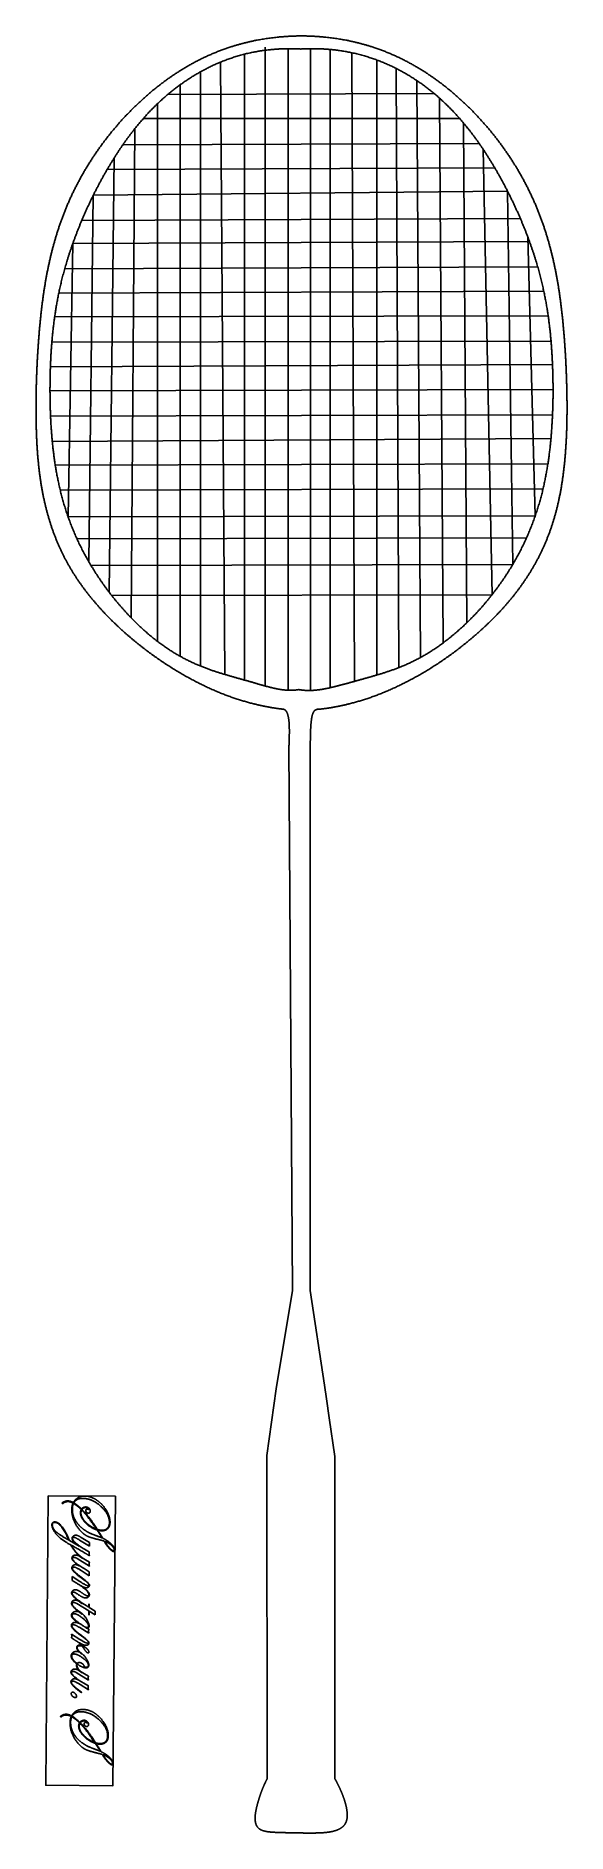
# Model space of a CAD drawing. Header units: millimetres. Extents: x 102 to 144, y -51 to 92.
import ezdxf

# ---------------------------------------------------------------- set-up
doc = ezdxf.new("R2010")
doc.units = ezdxf.units.MM
doc.layers.get('0').update_dxf_attribs({"linetype": 'CONTINUOUS'})

msp = doc.modelspace()

# ---------------------------------------------------------------- linework, layer by layer
for p, q in [((118.68, 40.32), (118.68, 90.05)), ((120.32, 90.62), (120.32, 39.85)), ((122.15, 39.51), (122.15, 90.51)), ((123.93, 39.49), (123.93, 90.48)), ((125.48, 90.42), (125.48, 39.71)), ((127.41, 40.22), (127.21, 90.16)), ((115.2, 88.66), (115.2, 41.42)), ((116.77, 89.42), (117.13, 40.76)), ((129.18, 89.59), (129.18, 40.72)), ((130.92, 41.31), (130.72, 88.91)), ((113.57, 87.61), (113.57, 42.21)), ((132.35, 87.96), (132.65, 42.12)), ((111.78, 86.11), (111.78, 43.39)), ((112.6, 86.86), (133.72, 86.93)), ((134.44, 43.27), (134.16, 86.56)), ((135.76, 84.93), (110.64, 84.93)), ((136.07, 84.57), (136.33, 44.88)), ((109.04, 82.86), (137.3, 82.96)), ((109.99, 84.14), (109.68, 45.27)), ((108.35, 81.82), (107.95, 47.28)), ((138.32, 47.09), (137.61, 82.51)), ((138.55, 81.01), (107.78, 80.89)), ((106.68, 78.84), (106.33, 49.72)), ((106.68, 78.84), (139.56, 79.16)), ((139.56, 79.16), (139.96, 49.5)), ((140.57, 76.99), (105.77, 76.84)), ((105.06, 75.02), (104.68, 53.28)), ((105.06, 75.02), (141.29, 75.17)), ((141.75, 53.36), (141.15, 75.56)), ((141.94, 73.16), (104.42, 73)), ((103.95, 71.07), (142.43, 71.23)), ((142.78, 69.25), (103.62, 69.18)), ((103.4, 67.18), (143, 67.25)), ((143.12, 65.38), (103.28, 65.22)), ((103.25, 63.31), (143.16, 63.41)), ((143.12, 61.38), (103.29, 61.28)), ((103.43, 59.27), (143, 59.52)), ((142.76, 57.49), (103.66, 57.4)), ((104.05, 55.42), (142.37, 55.52)), ((141.75, 53.36), (104.68, 53.28)), ((105.39, 51.53), (141.06, 51.62)), ((139.96, 49.5), (106.5, 49.41)), ((108.15, 47.03), (138.32, 47.09)), ((122.2, 35), (122.5, -8.18)), ((123.89, 34.48), (123.89, -8.18)), ((122.5, -8.18), (121.2, -16)), ((123.89, -8.18), (125.02, -15.72)), ((121.2, -16), (120.46, -21.29)), ((125.02, -15.72), (125.18, -16.79)), ((125.18, -16.79), (125.41, -18.31)), ((125.41, -18.31), (125.86, -21.37)), ((120.46, -21.29), (120.47, -47)), ((125.86, -21.37), (125.86, -47)), ((106.93, -27.15), (106.82, -26.98)), ((104.89, -28.4), (104.67, -28.28)), ((104.78, -28.02), (104.8, -28.06)), ((104.8, -28.06), (105.57, -28.5)), ((106.38, -28.51), (105.59, -28.02)), ((105.73, -27.81), (106.38, -28.2)), ((106.37, -30.08), (105.4, -29.48)), ((105.61, -29.32), (106.37, -29.78)), ((105.98, -28.74), (106.37, -28.97)), ((105, -30.92), (105.61, -31.31)), ((105.55, -30.07), (105.49, -30.02)), ((105.64, -30.91), (105.75, -30.99)), ((106.36, -30.85), (105.72, -30.44)), ((105.75, -30.99), (105.8, -31.03)), ((105.81, -31.04), (105.87, -31.09)), ((105.95, -30.29), (106.36, -30.54)), ((106.32, -33.64), (105.38, -33.07)), ((105.75, -33.88), (105.6, -33.77)), ((105.63, -32.92), (106.32, -33.34)), ((106.32, -33.34), (106.33, -33.09)), ((106.32, -33.96), (106.32, -33.64)), ((106.36, -33.98), (106.32, -33.96)), ((106.33, -33.09), (106.36, -33.12)), ((106.36, -33.12), (106.36, -33.37)), ((106.36, -33.37), (106.84, -33.66)), ((106.84, -33.95), (106.36, -33.66)), ((106.36, -33.66), (106.36, -33.98)), ((104.96, -35.5), (105.62, -35.91)), ((106.32, -35.42), (105.6, -34.97)), ((105.77, -35.61), (105.83, -35.66)), ((106.09, -34.98), (106.33, -35.11)), ((105.83, -36.48), (105.8, -36.45)), ((106.29, -39.14), (105.33, -38.54)), ((105.54, -38.38), (106.3, -38.84)), ((105.48, -39.13), (105.41, -39.08)), ((105.57, -39.97), (105.67, -40.05)), ((106.29, -39.91), (105.64, -39.5)), ((105.88, -39.36), (106.29, -39.6)), ((105.67, -40.05), (105.73, -40.09)), ((106.79, -44.1), (106.68, -43.94))]:
    msp.add_line(p, q)
msp.add_lwpolyline([(103.09, -24.5), (102.91, -47.5), (108.24, -47.54), (108.43, -24.54)], close=True)
for points, degree in [([(121.79, 38), (121.47, 38.03), (120.83, 38.12), (119.86, 38.3), (118.57, 38.62), (116.95, 39.18), (115.34, 39.9), (113.73, 40.76), (112.14, 41.75), (110.58, 42.88), (109.08, 44.13), (107.66, 45.49), (106.35, 46.98), (105.18, 48.58), (104.19, 50.33), (103.4, 52.22), (102.81, 54.24), (102.42, 56.39), (102.2, 58.64), (102.12, 60.96), (102.13, 63.3), (102.22, 65.64), (102.37, 67.96), (102.6, 70.24), (102.94, 72.47), (103.42, 74.66), (104.07, 76.8), (104.93, 78.88), (105.99, 80.89), (107.25, 82.81), (108.7, 84.62), (110.32, 86.29), (112.09, 87.79), (114.01, 89.09), (116.07, 90.14), (118.28, 90.92), (120.17, 91.31), (121.66, 91.46), (122.68, 91.5), (123.2, 91.5)], 5), ([(124.61, 38), (124.93, 38.03), (125.58, 38.12), (126.54, 38.3), (127.84, 38.62), (129.45, 39.18), (131.07, 39.9), (132.68, 40.76), (134.27, 41.75), (135.82, 42.88), (137.32, 44.13), (138.75, 45.49), (140.06, 46.98), (141.22, 48.58), (142.21, 50.33), (143.01, 52.22), (143.59, 54.24), (143.98, 56.39), (144.2, 58.64), (144.29, 60.96), (144.28, 63.3), (144.19, 65.64), (144.04, 67.96), (143.81, 70.24), (143.47, 72.47), (142.99, 74.66), (142.33, 76.8), (141.48, 78.88), (140.41, 80.89), (139.15, 82.81), (137.7, 84.62), (136.08, 86.29), (134.31, 87.79), (132.39, 89.09), (130.33, 90.14), (128.12, 90.92), (126.23, 91.31), (124.75, 91.46), (123.72, 91.5), (123.2, 91.5)], 5), ([(122.98, 39.56), (122.81, 39.53), (122.46, 39.49), (121.92, 39.49), (121.2, 39.61), (120.25, 39.86), (119.24, 40.16), (118.18, 40.46), (117.06, 40.77), (115.91, 41.13), (114.75, 41.59), (113.59, 42.16), (112.44, 42.87), (111.31, 43.72), (110.21, 44.7), (109.15, 45.8), (108.14, 46.99), (107.21, 48.27), (106.35, 49.62), (105.6, 51.02), (104.96, 52.46), (104.43, 53.94), (104.03, 55.42), (103.72, 56.91), (103.51, 58.39), (103.36, 59.85), (103.28, 61.29), (103.24, 62.69), (103.24, 64.07), (103.28, 65.44), (103.35, 66.79), (103.47, 68.14), (103.65, 69.51), (103.89, 70.91), (104.22, 72.36), (104.65, 73.86), (105.18, 75.41), (105.81, 77), (106.54, 78.6), (107.35, 80.17), (108.23, 81.68), (109.16, 83.09), (110.14, 84.37), (111.14, 85.52), (112.19, 86.54), (113.28, 87.44), (114.43, 88.23), (115.64, 88.93), (116.93, 89.52), (118.32, 90), (119.8, 90.33), (121.08, 90.47), (122.09, 90.5), (122.79, 90.48), (123.14, 90.46)], 5), ([(122.98, 39.56), (123.17, 39.53), (123.55, 39.48), (124.13, 39.47), (124.92, 39.57), (125.94, 39.81), (126.99, 40.1), (128.07, 40.4), (129.18, 40.71), (130.31, 41.06), (131.45, 41.5), (132.61, 42.06), (133.76, 42.75), (134.9, 43.59), (136.02, 44.55), (137.11, 45.63), (138.13, 46.82), (139.09, 48.09), (139.96, 49.43), (140.73, 50.84), (141.38, 52.29), (141.91, 53.77), (142.34, 55.26), (142.65, 56.76), (142.88, 58.25), (143.03, 59.71), (143.12, 61.16), (143.17, 62.57), (143.17, 63.96), (143.13, 65.33), (143.06, 66.69), (142.94, 68.05), (142.77, 69.42), (142.53, 70.83), (142.2, 72.28), (141.78, 73.79), (141.25, 75.35), (140.61, 76.95), (139.88, 78.55), (139.07, 80.13), (138.19, 81.65), (137.26, 83.06), (136.28, 84.36), (135.27, 85.51), (134.22, 86.54), (133.13, 87.44), (131.97, 88.24), (130.74, 88.94), (129.43, 89.53), (128.03, 90), (126.52, 90.34), (125.23, 90.48), (124.2, 90.5), (123.5, 90.48), (123.14, 90.46)], 5), ([(121.79, 38), (121.82, 37.99), (121.86, 37.97), (121.93, 37.92), (122.01, 37.83), (122.09, 37.67), (122.15, 37.45), (122.2, 37.16), (122.23, 36.83), (122.24, 36.44), (122.24, 36), (122.23, 35.62), (122.22, 35.32), (122.21, 35.11), (122.2, 35)], 5), ([(124.61, 38), (124.59, 38), (124.54, 38), (124.47, 38), (124.38, 37.98), (124.28, 37.93), (124.2, 37.85), (124.14, 37.74), (124.08, 37.61), (124.03, 37.44), (124, 37.24), (123.97, 37.02), (123.95, 36.77), (123.93, 36.51), (123.92, 36.23), (123.91, 35.95), (123.91, 35.68), (123.9, 35.42), (123.9, 35.18), (123.9, 34.97), (123.89, 34.78), (123.89, 34.65), (123.89, 34.56), (123.89, 34.51), (123.89, 34.48)], 5), ([(104.22, -25.09), (104.22, -25.03), (104.38, -24.97)], 2), ([(104.24, -25.12), (104.22, -25.12), (104.22, -25.09)], 2), ([(104.28, -25.1), (104.26, -25.12), (104.24, -25.12)], 2), ([(104.67, -24.96), (104.46, -24.96), (104.28, -25.1)], 2), ([(104.38, -24.97), (104.53, -24.9), (104.67, -24.91)], 2), ([(104.67, -24.91), (104.86, -24.91), (105.1, -25.04)], 2), ([(105.07, -25.08), (104.84, -24.96), (104.67, -24.96)], 2), ([(104.97, -25.57), (104.98, -25.29), (105.07, -25.08)], 2), ([(105.69, -27.31), (104.97, -26.53), (104.97, -25.57)], 2), ([(105.11, -25.11), (105.02, -25.31), (105.02, -25.57)], 2), ([(105.02, -25.57), (105.01, -26.04), (105.28, -26.48)], 2), ([(105.1, -25.04), (105.37, -24.52), (106.02, -24.52)], 2), ([(105.72, -25.59), (105.43, -25.31), (105.11, -25.11)], 2), ([(105.84, -24.71), (105.35, -24.7), (105.14, -25.06)], 2), ([(105.14, -25.06), (105.42, -25.23), (105.75, -25.55)], 2), ([(105.66, -25.84), (105.66, -25.73), (105.72, -25.59)], 2), ([(105.76, -25.62), (105.7, -25.73), (105.7, -25.85)], 2), ([(105.75, -25.55), (105.89, -25.39), (106.09, -25.39)], 2), ([(106.82, -26.98), (106.18, -26.04), (105.76, -25.62)], 2), ([(106.08, -25.44), (105.91, -25.43), (105.78, -25.59)], 2), ([(105.78, -25.59), (106.31, -26.09), (107, -27.17)], 2), ([(107.28, -25.34), (106.59, -24.71), (105.84, -24.71)], 2), ([(106.02, -24.52), (106.44, -24.53), (106.85, -24.78)], 2), ([(106.25, -25.48), (106.16, -25.44), (106.08, -25.44)], 2), ([(106.09, -25.39), (106.23, -25.39), (106.34, -25.49)], 2), ([(106.09, -25.67), (106.09, -25.55), (106.21, -25.55)], 2), ([(106.15, -25.82), (106.09, -25.75), (106.09, -25.67)], 2), ([(106.21, -25.55), (106.25, -25.55), (106.29, -25.57)], 2), ([(106.34, -25.57), (106.34, -25.53), (106.25, -25.48)], 2), ([(106.29, -25.57), (106.32, -25.58), (106.33, -25.58)], 2), ([(106.33, -25.58), (106.34, -25.58), (106.34, -25.57)], 2), ([(106.34, -25.49), (106.44, -25.58), (106.44, -25.71)], 2), ([(106.85, -24.78), (107.27, -25.03), (107.6, -25.48)], 2), ([(107.96, -26.64), (107.97, -25.97), (107.28, -25.34)], 2), ([(107.6, -25.48), (108.01, -26.06), (108.01, -26.62)], 2), ([(103.4, -26.81), (103.4, -26.71), (103.46, -26.64)], 2), ([(103.72, -27.52), (103.39, -27.11), (103.4, -26.81)], 2), ([(103.62, -26.61), (103.43, -26.61), (103.43, -26.82)], 2), ([(103.43, -26.82), (103.43, -27.08), (103.71, -27.34)], 2), ([(103.46, -26.64), (103.53, -26.58), (103.62, -26.58)], 2), ([(103.62, -26.58), (104.12, -26.58), (104.65, -27.73)], 2), ([(104.62, -27.75), (104.06, -26.61), (103.62, -26.61)], 2), ([(105.28, -26.48), (105.54, -26.91), (106, -27.23)], 2), ([(106.05, -26.63), (105.66, -26.22), (105.66, -25.84)], 2), ([(105.7, -25.85), (105.7, -26.19), (106.06, -26.58)], 2), ([(106.97, -27.21), (106.44, -27.05), (106.05, -26.63)], 2), ([(106.06, -26.58), (106.42, -26.96), (106.93, -27.15)], 2), ([(106.29, -25.88), (106.21, -25.88), (106.15, -25.82)], 2), ([(106.44, -25.71), (106.44, -25.88), (106.29, -25.88)], 2), ([(107.83, -27.11), (107.66, -27.28), (107.37, -27.28)], 2), ([(107.38, -27.24), (107.64, -27.24), (107.8, -27.08)], 2), ([(107.8, -27.08), (107.96, -26.91), (107.96, -26.64)], 2), ([(108.01, -26.62), (108.01, -26.93), (107.83, -27.11)], 2), ([(103.71, -27.34), (103.99, -27.61), (104.71, -28)], 2), ([(104.67, -28.28), (104.03, -27.91), (103.72, -27.52)], 2), ([(104.76, -28.03), (104.73, -27.99), (104.62, -27.75)], 2), ([(104.65, -27.73), (104.69, -27.83), (104.78, -28.02)], 2), ([(104.71, -28), (104.71, -28), (104.76, -28.03)], 2), ([(105.48, -29.2), (105.15, -28.89), (104.89, -28.4)], 2), ([(106.37, -29.27), (105.89, -28.96), (104.95, -28.43)], 2), ([(104.95, -28.43), (105.1, -28.73), (105.28, -28.94)], 2), ([(105, -27.88), (105, -27.78), (105.09, -27.71)], 2), ([(105.11, -28.12), (105, -28), (105, -27.88)], 2), ([(105.15, -27.8), (105.04, -27.8), (105.04, -27.9)], 2), ([(105.04, -27.9), (105.03, -28.17), (105.98, -28.74)], 2), ([(105.09, -27.71), (105.18, -27.63), (105.29, -27.63)], 2), ([(105.57, -28.5), (105.22, -28.24), (105.11, -28.12)], 2), ([(105.59, -28.02), (105.25, -27.8), (105.15, -27.8)], 2), ([(105.29, -27.63), (105.43, -27.63), (105.73, -27.81)], 2), ([(106.19, -27.7), (105.94, -27.58), (105.69, -27.31)], 2), ([(106, -27.23), (106.22, -27.38), (106.41, -27.47)], 2), ([(107.01, -27.96), (106.43, -27.82), (106.19, -27.7)], 2), ([(106.37, -28.33), (106.36, -28.4), (106.38, -28.51)], 2), ([(106.38, -28.2), (106.37, -28.26), (106.37, -28.33)], 2), ([(106.41, -27.47), (106.59, -27.55), (107.11, -27.74)], 2), ([(107.38, -27.85), (107.2, -27.56), (106.97, -27.21)], 2), ([(107, -27.17), (107.22, -27.24), (107.38, -27.24)], 2), ([(107.53, -28.1), (107.39, -28.05), (107.01, -27.96)], 2), ([(107.37, -27.28), (107.21, -27.28), (107.04, -27.23)], 2), ([(107.04, -27.23), (107.28, -27.6), (107.45, -27.88)], 2), ([(107.11, -27.74), (107.24, -27.79), (107.38, -27.85)], 2), ([(107.45, -27.88), (107.84, -28.07), (108.12, -28.34)], 2), ([(107.95, -28.69), (107.73, -28.45), (107.53, -28.1)], 2), ([(108.12, -28.44), (107.9, -28.23), (107.59, -28.12)], 2), ([(107.59, -28.12), (107.79, -28.45), (107.99, -28.66)], 2), ([(108.12, -28.34), (108.39, -28.61), (108.39, -28.81)], 2), ([(108.35, -28.81), (108.35, -28.65), (108.12, -28.44)], 2), ([(104.99, -29.46), (104.99, -29.35), (105.07, -29.28)], 2), ([(105.1, -29.68), (104.99, -29.57), (104.99, -29.46)], 2), ([(105.14, -29.39), (105.02, -29.39), (105.02, -29.48)], 2), ([(105.02, -29.48), (105.02, -29.73), (105.95, -30.29)], 2), ([(105.07, -29.28), (105.16, -29.2), (105.28, -29.21)], 2), ([(105.07, -30.05), (105.16, -29.97), (105.28, -29.97)], 2), ([(105.49, -30.02), (105.2, -29.79), (105.1, -29.68)], 2), ([(105.4, -29.48), (105.25, -29.39), (105.14, -29.39)], 2), ([(105.28, -28.94), (105.46, -29.15), (105.79, -29.41)], 2), ([(105.28, -29.21), (105.43, -29.21), (105.61, -29.32)], 2), ([(105.28, -29.97), (105.38, -29.97), (105.55, -30.07)], 2), ([(105.82, -29.47), (105.78, -29.47), (105.48, -29.2)], 2), ([(105.79, -29.41), (105.84, -29.45), (105.84, -29.46)], 2), ([(105.84, -29.46), (105.84, -29.47), (105.82, -29.47)], 2), ([(106.37, -29.78), (106.35, -29.86), (106.35, -29.91)], 2), ([(106.35, -29.91), (106.35, -29.96), (106.37, -30.08)], 2), ([(106.37, -28.97), (106.36, -29.03), (106.36, -29.11)], 2), ([(106.36, -29.11), (106.36, -29.17), (106.37, -29.27)], 2), ([(108.3, -28.93), (108.18, -28.93), (107.95, -28.69)], 2), ([(107.99, -28.66), (108.19, -28.88), (108.29, -28.88)], 2), ([(108.29, -28.88), (108.35, -28.88), (108.35, -28.81)], 2), ([(108.39, -28.81), (108.39, -28.93), (108.3, -28.93)], 2), ([(104.98, -30.23), (104.98, -30.12), (105.07, -30.05)], 2), ([(105.33, -30.71), (104.98, -30.41), (104.98, -30.23)], 2), ([(105.01, -31.08), (105.01, -30.99), (105, -30.92)], 2), ([(105, -31.23), (105.01, -31.11), (105.01, -31.08)], 2), ([(106.33, -32.36), (106.34, -31.99), (105, -31.23)], 2), ([(105.13, -30.16), (105.02, -30.15), (105.02, -30.26)], 2), ([(105.02, -30.26), (105.02, -30.46), (105.64, -30.91)], 2), ([(105.72, -30.44), (105.26, -30.16), (105.13, -30.16)], 2), ([(105.81, -31.07), (105.75, -31.07), (105.33, -30.71)], 2), ([(105.61, -31.31), (106.13, -31.64), (106.26, -31.65)], 2), ([(105.77, -31.04), (105.77, -31.03), (105.79, -31.03)], 2), ([(105.81, -31.08), (105.78, -31.06), (105.77, -31.04)], 2), ([(105.79, -31.03), (105.8, -31.03), (105.81, -31.04)], 2), ([(105.8, -31.03), (105.83, -31.04), (105.82, -31.06)], 2), ([(105.82, -31.06), (105.82, -31.07), (105.81, -31.07)], 2), ([(106.34, -31.58), (106.34, -31.46), (105.81, -31.08)], 2), ([(105.87, -31.09), (106.38, -31.47), (106.38, -31.6)], 2), ([(106.36, -30.54), (106.35, -30.62), (106.35, -30.67)], 2), ([(106.35, -30.67), (106.35, -30.73), (106.36, -30.85)], 2), ([(104.96, -32.23), (104.97, -32.12), (105.05, -32.04)], 2), ([(105.31, -32.7), (104.96, -32.4), (104.96, -32.23)], 2), ([(105.1, -32.15), (105, -32.15), (105, -32.25)], 2), ([(105, -32.25), (105, -32.47), (105.78, -33.02)], 2), ([(105.04, -32.86), (105.13, -32.79), (105.26, -32.79)], 2), ([(105.05, -32.04), (105.14, -31.97), (105.27, -31.97)], 2), ([(105.55, -32.39), (105.2, -32.15), (105.1, -32.15)], 2), ([(105.26, -32.79), (105.4, -32.79), (105.63, -32.92)], 2), ([(105.27, -31.97), (105.38, -31.97), (105.47, -32.02)], 2), ([(105.79, -33.06), (105.74, -33.06), (105.31, -32.7)], 2), ([(105.47, -32.02), (105.57, -32.06), (105.85, -32.26)], 2), ([(106.06, -32.62), (105.89, -32.62), (105.55, -32.39)], 2), ([(106.11, -31.81), (105.95, -31.8), (105.67, -31.62)], 2), ([(105.67, -31.62), (106.08, -31.91), (106.22, -32.07)], 2), ([(105.85, -32.26), (106.15, -32.46), (106.23, -32.46)], 2), ([(106.28, -32.55), (106.19, -32.62), (106.06, -32.62)], 2), ([(106.3, -31.75), (106.22, -31.81), (106.11, -31.81)], 2), ([(106.22, -32.07), (106.37, -32.23), (106.37, -32.36)], 2), ([(106.23, -32.46), (106.33, -32.46), (106.33, -32.36)], 2), ([(106.26, -31.65), (106.34, -31.65), (106.34, -31.58)], 2), ([(106.37, -32.36), (106.37, -32.47), (106.28, -32.55)], 2), ([(106.38, -31.6), (106.38, -31.69), (106.3, -31.75)], 2), ([(104.95, -34), (104.95, -33.87), (105.07, -33.78)], 2), ([(105.07, -34.26), (104.95, -34.12), (104.95, -34)], 2), ([(104.96, -33.06), (104.96, -32.94), (105.04, -32.86)], 2), ([(105.6, -33.77), (104.96, -33.29), (104.96, -33.06)], 2), ([(105.15, -33.87), (104.99, -33.87), (104.99, -34.02)], 2), ([(104.99, -34.02), (104.99, -34.19), (105.55, -34.62)], 2), ([(105.11, -32.97), (105, -32.97), (105, -33.09)], 2), ([(105, -33.09), (104.99, -33.31), (105.78, -33.86)], 2), ([(105.07, -33.78), (105.18, -33.69), (105.35, -33.69)], 2), ([(105.54, -34.64), (105.19, -34.39), (105.07, -34.26)], 2), ([(105.38, -33.07), (105.21, -32.97), (105.11, -32.97)], 2), ([(105.87, -34.25), (105.43, -33.88), (105.15, -33.87)], 2), ([(105.35, -33.69), (105.83, -33.7), (106.19, -34.37)], 2), ([(105.79, -33.9), (105.78, -33.9), (105.75, -33.88)], 2), ([(105.78, -33.02), (105.81, -33.03), (105.81, -33.05)], 2), ([(105.78, -33.86), (105.8, -33.87), (105.8, -33.89)], 2), ([(105.81, -33.05), (105.81, -33.06), (105.79, -33.06)], 2), ([(105.8, -33.89), (105.8, -33.9), (105.79, -33.9)], 2), ([(106.31, -34.86), (106.31, -34.63), (105.87, -34.25)], 2), ([(106.84, -33.66), (106.82, -33.73), (106.82, -33.8)], 2), ([(106.82, -33.8), (106.82, -33.87), (106.84, -33.95)], 2), ([(104.94, -34.81), (104.94, -34.7), (105.03, -34.63)], 2), ([(105.29, -35.28), (104.94, -34.98), (104.94, -34.81)], 2), ([(104.97, -35.65), (104.97, -35.64), (104.96, -35.5)], 2), ([(104.96, -35.8), (104.97, -35.67), (104.97, -35.65)], 2), ([(105.1, -34.74), (104.98, -34.74), (104.98, -34.83)], 2), ([(104.98, -34.83), (104.98, -34.93), (105.21, -35.15)], 2), ([(105.03, -34.63), (105.12, -34.56), (105.25, -34.56)], 2), ([(105.6, -34.97), (105.22, -34.74), (105.1, -34.74)], 2), ([(105.21, -35.15), (105.43, -35.38), (105.76, -35.6)], 2), ([(105.25, -34.56), (105.38, -34.56), (105.54, -34.64)], 2), ([(105.77, -35.65), (105.72, -35.65), (105.29, -35.28)], 2), ([(105.55, -34.62), (106.02, -34.96), (106.19, -34.97)], 2), ([(105.74, -35.61), (105.74, -35.6), (105.75, -35.6)], 2), ([(105.77, -35.65), (105.74, -35.63), (105.74, -35.61)], 2), ([(105.75, -35.6), (105.76, -35.61), (105.77, -35.61)], 2), ([(105.76, -35.6), (105.79, -35.62), (105.79, -35.63)], 2), ([(105.79, -35.63), (105.79, -35.65), (105.77, -35.65)], 2), ([(106.3, -36.16), (106.3, -36.02), (105.77, -35.65)], 2), ([(105.83, -35.66), (106.34, -36.05), (106.34, -36.18)], 2), ([(106.2, -35), (106.16, -35), (106.09, -34.98)], 2), ([(106.19, -34.37), (106.35, -34.67), (106.35, -34.85)], 2), ([(106.19, -34.97), (106.31, -34.97), (106.31, -34.86)], 2), ([(106.35, -34.85), (106.35, -35), (106.2, -35)], 2), ([(106.33, -35.11), (106.31, -35.19), (106.31, -35.24)], 2), ([(106.31, -35.24), (106.31, -35.31), (106.32, -35.42)], 2), ([(104.92, -37.23), (104.93, -37.08), (105.05, -36.97)], 2), ([(105.5, -36.15), (105.37, -36.05), (104.96, -35.8)], 2), ([(105.14, -37.07), (104.97, -37.07), (104.97, -37.23)], 2), ([(105.05, -36.97), (105.17, -36.87), (105.34, -36.87)], 2), ([(105.86, -37.4), (105.43, -37.07), (105.14, -37.07)], 2), ([(105.34, -36.87), (105.73, -36.87), (106.08, -37.38)], 2), ([(105.37, -36.56), (105.38, -36.37), (105.59, -36.37)], 2), ([(105.58, -36.92), (105.37, -36.73), (105.37, -36.56)], 2), ([(105.61, -36.41), (105.41, -36.41), (105.4, -36.56)], 2), ([(105.4, -36.56), (105.4, -36.76), (105.72, -36.99)], 2), ([(105.77, -36.4), (105.64, -36.25), (105.5, -36.15)], 2), ([(106.08, -36.38), (105.89, -36.38), (105.58, -36.17)], 2), ([(105.58, -36.17), (105.72, -36.3), (105.82, -36.42)], 2), ([(105.76, -37.07), (105.74, -37.07), (105.58, -36.92)], 2), ([(105.59, -36.37), (105.66, -36.37), (105.77, -36.4)], 2), ([(105.8, -36.45), (105.69, -36.41), (105.61, -36.41)], 2), ([(105.62, -35.91), (106.11, -36.22), (106.23, -36.22)], 2), ([(105.72, -36.99), (105.78, -37.04), (105.78, -37.05)], 2), ([(105.78, -37.05), (105.78, -37.07), (105.76, -37.07)], 2), ([(105.82, -36.42), (106.04, -36.52), (106.19, -36.66)], 2), ([(105.93, -36.64), (105.89, -36.59), (105.83, -36.48)], 2), ([(106.27, -36.99), (106.15, -36.99), (105.93, -36.64)], 2), ([(106.34, -36.18), (106.34, -36.38), (106.08, -36.38)], 2), ([(106.19, -36.66), (106.33, -36.8), (106.33, -36.91)], 2), ([(106.23, -36.22), (106.3, -36.22), (106.3, -36.16)], 2), ([(106.33, -36.91), (106.33, -36.99), (106.27, -36.99)], 2), ([(104.91, -38.52), (104.91, -38.41), (105, -38.34)], 2), ([(105.02, -38.74), (104.91, -38.63), (104.91, -38.52)], 2), ([(105.38, -37.85), (104.92, -37.51), (104.92, -37.23)], 2), ([(105.06, -38.45), (104.95, -38.45), (104.95, -38.54)], 2), ([(104.95, -38.54), (104.95, -38.79), (105.88, -39.36)], 2), ([(104.97, -37.23), (104.96, -37.5), (105.4, -37.82)], 2), ([(105, -38.34), (105.09, -38.27), (105.21, -38.27)], 2), ([(105.33, -38.54), (105.18, -38.45), (105.06, -38.45)], 2), ([(105.21, -38.27), (105.36, -38.27), (105.54, -38.38)], 2), ([(105.35, -37.98), (105.35, -37.91), (105.38, -37.85)], 2), ([(105.57, -38.39), (105.35, -38.17), (105.35, -37.98)], 2), ([(105.41, -37.87), (105.38, -37.92), (105.38, -37.98)], 2), ([(105.38, -37.98), (105.38, -38.09), (105.48, -38.24)], 2), ([(105.4, -37.82), (105.48, -37.75), (105.57, -37.75)], 2), ([(106.09, -38.17), (105.81, -38.17), (105.41, -37.87)], 2), ([(105.48, -38.24), (105.58, -38.39), (105.73, -38.49)], 2), ([(105.57, -37.75), (105.69, -37.75), (105.82, -37.85)], 2), ([(105.75, -38.54), (105.71, -38.54), (105.57, -38.39)], 2), ([(105.73, -38.49), (105.76, -38.51), (105.76, -38.53)], 2), ([(105.76, -38.53), (105.76, -38.54), (105.75, -38.54)], 2), ([(105.82, -37.85), (105.95, -37.95), (105.95, -38.04)], 2), ([(106.29, -37.96), (106.29, -37.73), (105.86, -37.4)], 2), ([(105.95, -38.04), (105.95, -38.08), (105.9, -38.09)], 2), ([(105.9, -38.09), (105.98, -38.13), (106.09, -38.13)], 2), ([(106.08, -37.38), (106.33, -37.73), (106.32, -37.96)], 2), ([(106.32, -37.96), (106.32, -38.17), (106.09, -38.17)], 2), ([(106.09, -38.13), (106.29, -38.14), (106.29, -37.96)], 2), ([(104.91, -39.29), (104.91, -39.18), (105, -39.11)], 2), ([(105.26, -39.77), (104.91, -39.47), (104.91, -39.29)], 2), ([(105.05, -39.22), (104.95, -39.22), (104.94, -39.32)], 2), ([(104.94, -39.32), (104.94, -39.52), (105.57, -39.97)], 2), ([(105, -39.11), (105.09, -39.03), (105.21, -39.03)], 2), ([(105.41, -39.08), (105.12, -38.85), (105.02, -38.74)], 2), ([(105.64, -39.5), (105.18, -39.22), (105.05, -39.22)], 2), ([(105.21, -39.03), (105.31, -39.04), (105.48, -39.13)], 2), ([(105.74, -40.13), (105.68, -40.13), (105.26, -39.77)], 2), ([(106.29, -39.6), (106.27, -39.68), (106.27, -39.73)], 2), ([(106.27, -39.73), (106.27, -39.79), (106.29, -39.91)], 2), ([(106.3, -38.84), (106.28, -38.92), (106.28, -38.97)], 2), ([(106.28, -38.97), (106.28, -39.02), (106.29, -39.14)], 2), ([(104.93, -40.22), (104.93, -40.11), (105.05, -40.11)], 2), ([(105.03, -40.43), (104.93, -40.32), (104.93, -40.22)], 2), ([(105.25, -40.53), (105.13, -40.53), (105.03, -40.43)], 2), ([(105.05, -40.11), (105.15, -40.11), (105.25, -40.22)], 2), ([(105.25, -40.22), (105.35, -40.33), (105.35, -40.44)], 2), ([(105.35, -40.44), (105.35, -40.53), (105.25, -40.53)], 2), ([(105.73, -40.09), (105.75, -40.11), (105.75, -40.12)], 2), ([(105.75, -40.12), (105.75, -40.13), (105.74, -40.13)], 2), ([(104.09, -42.04), (104.09, -41.99), (104.24, -41.92)], 2), ([(104.11, -42.07), (104.09, -42.07), (104.09, -42.04)], 2), ([(104.14, -42.06), (104.13, -42.07), (104.11, -42.07)], 2), ([(104.54, -41.92), (104.32, -41.91), (104.14, -42.06)], 2), ([(104.24, -41.92), (104.4, -41.86), (104.53, -41.86)], 2), ([(104.53, -41.86), (104.72, -41.86), (104.96, -41.99)], 2), ([(104.93, -42.04), (104.7, -41.92), (104.54, -41.92)], 2), ([(104.84, -42.52), (104.84, -42.25), (104.93, -42.04)], 2), ([(105.56, -44.26), (104.83, -43.48), (104.84, -42.52)], 2), ([(104.98, -42.06), (104.88, -42.26), (104.88, -42.52)], 2), ([(104.88, -42.52), (104.88, -42.99), (105.14, -43.43)], 2), ([(104.96, -41.99), (105.23, -41.47), (105.88, -41.48)], 2), ([(105.58, -42.54), (105.3, -42.26), (104.98, -42.06)], 2), ([(105.7, -41.66), (105.21, -41.66), (105, -42.01)], 2), ([(105, -42.01), (105.28, -42.18), (105.61, -42.5)], 2), ([(105.52, -42.79), (105.52, -42.68), (105.58, -42.54)], 2), ([(105.91, -43.58), (105.52, -43.17), (105.52, -42.79)], 2), ([(105.62, -42.58), (105.56, -42.68), (105.56, -42.8)], 2), ([(105.56, -42.8), (105.56, -43.15), (105.92, -43.53)], 2), ([(105.61, -42.5), (105.75, -42.34), (105.95, -42.34)], 2), ([(106.68, -43.94), (106.05, -42.99), (105.62, -42.58)], 2), ([(105.94, -42.39), (105.78, -42.39), (105.65, -42.54)], 2), ([(105.65, -42.54), (106.17, -43.04), (106.86, -44.13)], 2), ([(107.14, -42.3), (106.45, -41.67), (105.7, -41.66)], 2), ([(105.88, -41.48), (106.3, -41.48), (106.72, -41.73)], 2), ([(106.12, -42.44), (106.03, -42.39), (105.94, -42.39)], 2), ([(105.95, -42.34), (106.1, -42.34), (106.2, -42.44)], 2), ([(105.96, -42.62), (105.96, -42.5), (106.07, -42.5)], 2), ([(106.01, -42.77), (105.96, -42.71), (105.96, -42.62)], 2), ([(106.15, -42.83), (106.07, -42.83), (106.01, -42.77)], 2), ([(106.07, -42.5), (106.11, -42.5), (106.15, -42.53)], 2), ([(106.21, -42.52), (106.21, -42.48), (106.12, -42.44)], 2), ([(106.15, -42.53), (106.19, -42.54), (106.19, -42.54)], 2), ([(106.31, -42.67), (106.3, -42.83), (106.15, -42.83)], 2), ([(106.19, -42.54), (106.21, -42.54), (106.21, -42.52)], 2), ([(106.2, -42.44), (106.31, -42.53), (106.31, -42.67)], 2), ([(106.72, -41.73), (107.13, -41.98), (107.46, -42.44)], 2), ([(107.82, -43.59), (107.83, -42.93), (107.14, -42.3)], 2), ([(107.46, -42.44), (107.88, -43.01), (107.87, -43.57)], 2), ([(105.14, -43.43), (105.4, -43.87), (105.87, -44.18)], 2), ([(106.05, -44.65), (105.81, -44.53), (105.56, -44.26)], 2), ([(105.87, -44.18), (106.08, -44.33), (106.27, -44.42)], 2), ([(106.83, -44.17), (106.31, -44), (105.91, -43.58)], 2), ([(105.92, -43.53), (106.28, -43.91), (106.79, -44.1)], 2), ([(107.25, -44.81), (107.06, -44.51), (106.83, -44.17)], 2), ([(106.86, -44.13), (107.08, -44.19), (107.24, -44.19)], 2), ([(107.23, -44.24), (107.07, -44.23), (106.9, -44.19)], 2), ([(106.9, -44.19), (107.15, -44.55), (107.31, -44.84)], 2), ([(107.7, -44.06), (107.52, -44.24), (107.23, -44.24)], 2), ([(107.24, -44.19), (107.5, -44.19), (107.66, -44.03)], 2), ([(107.66, -44.03), (107.82, -43.86), (107.82, -43.59)], 2), ([(107.87, -43.57), (107.87, -43.88), (107.7, -44.06)], 2), ([(106.88, -44.92), (106.29, -44.77), (106.05, -44.65)], 2), ([(106.27, -44.42), (106.46, -44.5), (106.98, -44.7)], 2), ([(107.39, -45.05), (107.25, -45.01), (106.88, -44.92)], 2), ([(106.98, -44.7), (107.1, -44.74), (107.25, -44.81)], 2), ([(107.31, -44.84), (107.7, -45.02), (107.98, -45.29)], 2), ([(107.82, -45.64), (107.59, -45.4), (107.39, -45.05)], 2), ([(107.99, -45.39), (107.76, -45.19), (107.45, -45.07)], 2), ([(107.45, -45.07), (107.65, -45.4), (107.85, -45.62)], 2), ([(108.16, -45.88), (108.04, -45.88), (107.82, -45.64)], 2), ([(107.85, -45.62), (108.05, -45.83), (108.15, -45.83)], 2), ([(107.98, -45.29), (108.26, -45.57), (108.26, -45.77)], 2), ([(108.21, -45.77), (108.21, -45.6), (107.99, -45.39)], 2), ([(108.15, -45.83), (108.21, -45.84), (108.21, -45.77)], 2), ([(108.26, -45.77), (108.25, -45.88), (108.16, -45.88)], 2), ([(125.86, -47), (125.91, -47.08), (125.99, -47.23), (126.11, -47.47), (126.26, -47.78), (126.43, -48.17), (126.58, -48.57), (126.7, -48.96), (126.79, -49.35), (126.84, -49.72), (126.84, -50.07), (126.78, -50.38), (126.64, -50.65), (126.42, -50.87), (126.12, -51.04), (125.74, -51.17), (125.28, -51.25), (124.76, -51.29), (124.17, -51.3), (123.56, -51.3), (122.93, -51.29), (122.3, -51.28), (121.7, -51.26), (121.15, -51.25), (120.66, -51.22), (120.25, -51.16), (119.92, -51.04), (119.7, -50.86), (119.56, -50.59), (119.51, -50.25), (119.52, -49.85), (119.6, -49.42), (119.71, -48.97), (119.84, -48.52), (119.98, -48.1), (120.14, -47.7), (120.27, -47.4), (120.37, -47.2), (120.44, -47.06), (120.47, -47)], 5)]:
    msp.add_open_spline(points, degree=degree)

doc.saveas('drawing.dxf')
